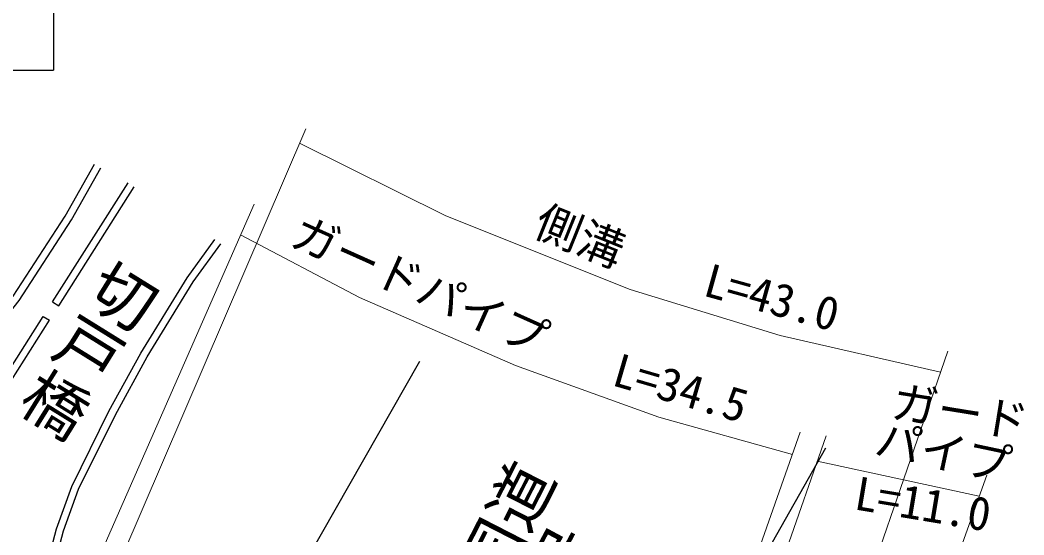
# Model space of a CAD drawing. Units: millimetres at full size, sheet at 1:1000; details may follow other scales. Extents: x 40000 to 680000, y 20000 to 380000.
# Drawn here: x 302183 to 357157, y 306434 to 334655 of the extents above; entities that cross this region are included whole.
import ezdxf
from ezdxf.enums import TextEntityAlignment as Align

# ---------------------------------------------------------------- set-up
doc = ezdxf.new("R2010")
doc.units = ezdxf.units.MM
doc.header["$LTSCALE"] = 1000
for name, color, linetype, lineweight in [('M-BGD', 7, 'Continuous', 25), ('M-STR-HTXT', 7, 'Continuous', 13), ('M-STR-STRC', 7, 'Continuous', 25)]:
    doc.layers.add(name, color=color, linetype=linetype, lineweight=lineweight)
doc.layers.add('M-BMK-HTXT', color=7, linetype='Continuous')
doc.styles.add('@ＭＳ ゴシック', font='')
doc.styles.add('ＭＳ ゴシック', font='')
doc.styles.get('@ＭＳ ゴシック').set_extended_font_data('@MS Gothic')
doc.styles.get('ＭＳ ゴシック').set_extended_font_data('MS Gothic')

msp = doc.modelspace()

# ---------------------------------------------------------------- linework, layer by layer
at = {"layer": 'M-BGD'}
for p, q in [((303961, 319213), (308096, 325729)), ((304299, 318999), (308434, 325515)), ((303961, 319213), (304299, 318999)), ((303455, 318416), (303793, 318202)), ((312736, 296069), (324071, 315962)), ((346287, 311190), (333150, 287983))]:
    msp.add_line(p, q, dxfattribs=at)
for points in [[(279272, 307865), (282490, 307477), (285920, 307630), (288752, 308309), (291350, 309473), (293551, 310841), (296024, 312855), (298366, 315182), (301801, 319514), (304655, 323914), (306257, 326750)], [(279297, 307459), (282475, 307076), (285976, 307232), (288882, 307929), (291538, 309119), (293784, 310515), (296292, 312557), (298665, 314915), (302126, 319281), (304997, 323707), (306605, 326553)], [(302214, 297365), (302947, 302105), (304181, 306773), (305021, 309093), (307048, 313210), (308791, 316389), (311325, 320528), (312845, 322620)], [(302588, 297164), (303339, 302023), (304563, 306654), (305390, 308936), (307403, 313026), (309137, 316188), (311658, 320306), (313168, 322385)], [(277131, 304955), (283037, 303110), (285085, 303062), (287700, 303478), (290046, 304216), (292475, 305359), (294797, 306965), (296264, 308361), (297836, 310123), (299638, 312403), (303455, 318416)], [(277011, 304573), (282971, 302711), (285112, 302662), (287792, 303088), (290191, 303843), (292675, 305011), (295050, 306654), (296551, 308083), (298142, 309865), (299965, 312171), (303793, 318202)]]:
    msp.add_lwpolyline(points, dxfattribs=at)
at = {"layer": 'M-STR-HTXT'}
for p, q in [((317832, 328690), (305489, 299950)), ((303132, 297536), (314998, 324558)), ((343288, 288343), (352987, 316500)), ((337322, 290632), (344911, 312069)), ((346330, 311870), (338755, 290246)), ((345841, 310474), (354710, 308556)), ((355119, 309708), (347394, 287952))]:
    msp.add_line(p, q, dxfattribs=at)
for points in [[(317494, 327903), (325493, 323922), (335593, 319886), (343802, 317365), (352594, 315358)], [(314260, 322878), (320779, 319452), (329314, 315725), (337162, 312897), (344476, 310840)]]:
    msp.add_lwpolyline(points, dxfattribs=at)
at = {"layer": 'M-STR-STRC'}
for p in [(304022, 346904), (289022, 331904)]:
    msp.add_line(p, (304022, 331904), dxfattribs=at)

# ---------------------------------------------------------------- texts
at = {"layer": 'M-BMK-HTXT'}
for s, rotation, style, p in [('切戸橋', 238.148, '@ＭＳ ゴシック', (306974, 322137)), ('一般国道', 62.85, 'ＭＳ ゴシック', (325851, 296727)), ('188号', 61.894, 'ＭＳ ゴシック', (330331, 297966))]:
    msp.add_text(s, height=2566, rotation=rotation, dxfattribs=dict(at, style=style)).set_placement(p, align=Align.BOTTOM_LEFT)
at = {"layer": 'M-STR-HTXT', "style": 'ＭＳ ゴシック'}
for s, rotation, p in [('側溝', 338.114, (329984, 322395)), ('ガードパイプ', 335.85, (316646, 321852)), ('L=43.0', 344.521, (339367, 319042)), ('L=34.5', 343.754, (334364, 314131)), ('ガード', 350.782, (349734, 312344)), ('パイプ', 348.056, (348781, 310323)), ('L=11.0', 350.538, (347703, 307304))]:
    msp.add_text(s, height=1833, rotation=rotation, dxfattribs=at).set_placement(p, align=Align.BOTTOM_LEFT)

doc.saveas('drawing.dxf')
